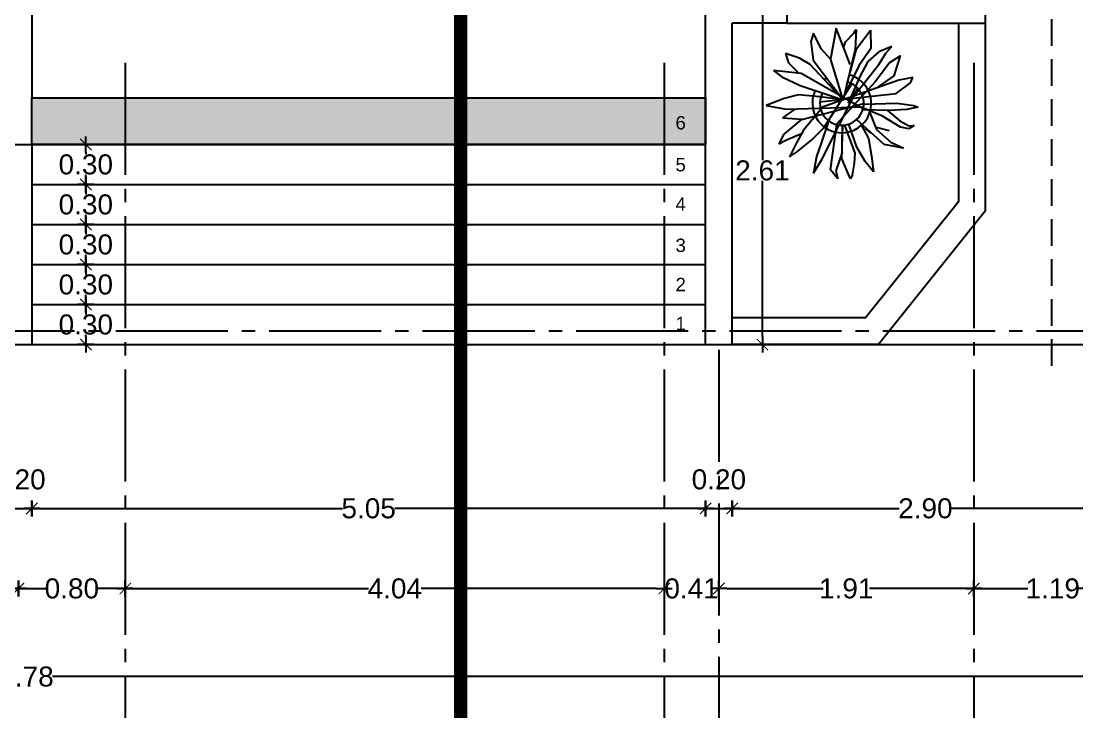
# Model space of a CAD drawing. Header units: millimetres. Extents: x 1217 to 2428, y 234 to 644.
# Drawn here: x 2363.95 to 2371.87, y 338.78 to 343.95 of the extents above; entities that cross this region are included whole.
import ezdxf

# ---------------------------------------------------------------- set-up
doc = ezdxf.new("R2010")
doc.units = ezdxf.units.MM
for name, pattern in [('ACAD_ISO04W100', [30, 24, -3, 0, -3]), ('DASHDOTX2', [0.84, 0.4, -0.2, 0.04, -0.2]), ('HIDDEN', [0.375, 0.25, -0.125])]:
    doc.linetypes.add(name, pattern=pattern)
doc.layers.get('0').update_dxf_attribs({"lineweight": 5})
for name, color, linetype in [('0.1', 251, 'Continuous'), ('0.3', 6, 'Continuous'), ('COTAS', 252, 'Continuous'), ('COTAS INTERIORES', 3, 'Continuous'), ('EJES', 8, 'Continuous'), ('MURO', 5, 'Continuous'), ('MUROS', 7, 'Continuous')]:
    doc.layers.add(name, color=color, linetype=linetype)
doc.styles.add('INTERARQ', font='arial.ttf')
doc.styles.add('ROMANS', font='arial.ttf', dxfattribs={"height": 22.5})
doc.dimstyles.new('ESCALA_1-50', dxfattribs={"dimtxt": 0.15, "dimasz": 0.06, "dimexe": 0.18, "dimexo": 0.0625, "dimgap": 0, "dimtad": 0, "dimtih": 1, "dimtoh": 1, "dimzin": 0, "dimdsep": 46, "dimtxsty": 'INTERARQ', "dimblk": 'DIMTICK', "dimcen": 0, "dimse1": 1, "dimse2": 1, "dimclrd": 256, "dimclre": 1, "dimclrt": 2, "dimadec": 0, "dimazin": 0, "dimtfac": 4.5, "dimtofl": 0, "dimtmove": 2, "dimatfit": 3, "dimldrblk": 'DIMTICK', "dimfxl": 1, "dimtolj": 1, "dimtzin": 0, "dimarcsym": 0})

# ---------------------------------------------------------------- blocks, each defined once
blk = doc.blocks.new('hj')
at = {"color": 8}
for p, q in [((5031.2637, 7999.8006), (5031.2676, 7999.8105)), ((5031.2676, 7999.8105), (5031.2737, 7999.7816)), ((5031.3161, 7999.8014), (5031.3253, 7999.7874)), ((5031.3168, 7999.7874), (5031.3161, 7999.8014)), ((5031.1891, 7999.7973), (5031.196, 7999.7602)), ((5031.203, 7999.7915), (5031.1891, 7999.7973)), ((5031.2314, 7999.7536), (5031.203, 7999.7915)), ((5031.2568, 7999.7552), (5031.2637, 7999.8006)), ((5031.2737, 7999.7816), (5031.2768, 7999.7346)), ((5031.3037, 7999.7635), (5031.3168, 7999.7874)), ((5031.3253, 7999.7874), (5031.3207, 7999.7651)), ((5031.1322, 7999.7651), (5031.1506, 7999.7354)), ((5031.1845, 7999.7478), (5031.1322, 7999.7651)), ((5031.2158, 7999.704), (5031.1845, 7999.7478)), ((5031.196, 7999.7602), (5031.2691, 7999.5529)), ((5031.2533, 7999.5518), (5031.2314, 7999.7536)), ((5031.2601, 7999.6677), (5031.2568, 7999.7552)), ((5031.2767, 7999.7305), (5031.3037, 7999.7635)), ((5031.3207, 7999.7651), (5031.2914, 7999.7173)), ((5031.3607, 7999.7396), (5031.3761, 7999.7725)), ((5031.3761, 7999.7725), (5031.3668, 7999.7214)), ((5031.1075, 7999.742), (5031.1214, 7999.7074)), ((5031.1245, 7999.7264), (5031.1075, 7999.742)), ((5031.1545, 7999.7074), (5031.1245, 7999.7264)), ((5031.1506, 7999.7354), (5031.2006, 7999.6983)), ((5031.2914, 7999.7173), (5031.2711, 7999.669)), ((5031.2768, 7999.7346), (5031.2744, 7999.6653)), ((5031.3668, 7999.7214), (5031.3005, 7999.6487)), ((5031.3299, 7999.7354), (5031.3207, 7999.6983)), ((5031.3268, 7999.7016), (5031.3607, 7999.7396)), ((5031.1214, 7999.7074), (5031.1468, 7999.6786)), ((5031.257, 7999.6263), (5031.1545, 7999.7074)), ((5031.2006, 7999.6983), (5031.3137, 7999.5951)), ((5031.283, 7999.6835), (5031.3268, 7999.7016)), ((5031.3976, 7999.6885), (5031.4392, 7999.6934)), ((5031.4392, 7999.6934), (5031.4115, 7999.6711)), ((5031.0637, 7999.6852), (5031.1122, 7999.686)), ((5031.1137, 7999.6489), (5031.0637, 7999.6852)), ((5031.1122, 7999.686), (5031.1583, 7999.6547)), ((5031.1468, 7999.6786), (5031.1868, 7999.6571)), ((5031.2721, 7999.6659), (5031.1783, 7999.5021)), ((5031.2999, 7999.5038), (5031.2581, 7999.6678)), ((5031.273, 7999.4626), (5031.2667, 7999.667)), ((5031.313, 7999.6601), (5031.3507, 7999.6802)), ((5031.3353, 7999.6868), (5031.323, 7999.6711)), ((5031.3507, 7999.6802), (5031.3976, 7999.6885)), ((5031.4115, 7999.6711), (5031.3738, 7999.6497)), ((5031.0622, 7999.6472), (5031.1151, 7999.6446)), ((5031.0722, 7999.6415), (5031.0622, 7999.6472)), ((5031.0951, 7999.6191), (5031.0722, 7999.6415)), ((5031.209, 7999.6228), (5031.1137, 7999.6489)), ((5031.1151, 7999.6446), (5031.2487, 7999.6135)), ((5031.1583, 7999.6547), (5031.2347, 7999.6168)), ((5031.1868, 7999.6571), (5031.257, 7999.6263)), ((5031.3222, 7999.5623), (5031.206, 7999.6364)), ((5031.4061, 7999.5566), (5031.2177, 7999.652)), ((5031.3738, 7999.6497), (5031.3125, 7999.6285)), ((5031.3476, 7999.6406), (5031.3126, 7999.6281)), ((5031.3151, 7999.6169), (5031.3891, 7999.6439)), ((5031.3891, 7999.6439), (5031.4161, 7999.6423)), ((5031.4161, 7999.6423), (5031.4476, 7999.6373)), ((5031.4476, 7999.6373), (5031.4576, 7999.6324)), ((5031.1544, 7999.6314), (5031.0583, 7999.5945)), ((5031.1102, 7999.6144), (5031.0951, 7999.6191)), ((5031.2487, 7999.6135), (5031.1414, 7999.5805)), ((5031.1437, 7999.5335), (5031.2487, 7999.6135)), ((5031.2487, 7999.6135), (5031.1545, 7999.5261)), ((5031.2099, 7999.4997), (5031.2487, 7999.6135)), ((5031.2487, 7999.6135), (5031.2407, 7999.5516)), ((5031.4038, 7999.6101), (5031.3155, 7999.612)), ((5031.3661, 7999.611), (5031.3155, 7999.6118)), ((5031.3876, 7999.6105), (5031.4361, 7999.5936)), ((5031.4369, 7999.6241), (5031.4038, 7999.6101)), ((5031.4576, 7999.6324), (5031.4369, 7999.6241)), ((5031.0583, 7999.5945), (5031.1409, 7999.58)), ((5031.1414, 7999.5805), (5031.1137, 7999.5549)), ((5031.4338, 7999.5796), (5031.314, 7999.5963)), ((5031.4576, 7999.5994), (5031.4338, 7999.5796)), ((5031.4361, 7999.5936), (5031.4576, 7999.5994)), ((5031.1137, 7999.5549), (5031.0722, 7999.5343)), ((5031.2407, 7999.5516), (5031.2353, 7999.4947)), ((5031.2737, 7999.554), (5031.3284, 7999.5079)), ((5031.3002, 7999.5764), (5031.3599, 7999.5557)), ((5031.3545, 7999.5302), (5031.3222, 7999.5623)), ((5031.3599, 7999.5557), (5031.3984, 7999.5425)), ((5031.4422, 7999.5343), (5031.4061, 7999.5566)), ((5031.0722, 7999.5343), (5031.0937, 7999.5277)), ((5031.0937, 7999.5277), (5031.1437, 7999.5335)), ((5031.1545, 7999.5261), (5031.1376, 7999.498)), ((5031.3853, 7999.4923), (5031.3545, 7999.5302)), ((5031.3984, 7999.5425), (5031.4422, 7999.5343)), ((5031.1376, 7999.498), (5031.1252, 7999.4609)), ((5031.1506, 7999.4684), (5031.1768, 7999.4947)), ((5031.1783, 7999.5021), (5031.1706, 7999.4288)), ((5031.1876, 7999.451), (5031.2099, 7999.4997)), ((5031.2353, 7999.4947), (5031.2445, 7999.4568)), ((5031.2961, 7999.4527), (5031.2991, 7999.5038)), ((5031.2991, 7999.5038), (5031.3391, 7999.456)), ((5031.3284, 7999.5079), (5031.3607, 7999.4906)), ((5031.3545, 7999.4634), (5031.3376, 7999.503)), ((5031.1252, 7999.4609), (5031.1506, 7999.4684)), ((5031.273, 7999.4857), (5031.2961, 7999.4527)), ((5031.3607, 7999.4906), (5031.3992, 7999.4708)), ((5031.3992, 7999.4708), (5031.3853, 7999.4923)), ((5031.1706, 7999.4288), (5031.1876, 7999.451)), ((5031.2445, 7999.4568), (5031.263, 7999.409)), ((5031.263, 7999.409), (5031.273, 7999.4626)), ((5031.3391, 7999.456), (5031.3645, 7999.4428)), ((5031.3645, 7999.4428), (5031.3545, 7999.4634))]:
    blk.add_line(p, q, dxfattribs=at)
for radius, start, end in [(0.078, 244.1404, 165.6436), (0.058, 241.7026, 165.2107), (0.058, 209.0525, 214.1868), (0.078, 211.1804, 216.4219)]:
    blk.add_arc((5031.2575, 7999.6097), radius, start, end, dxfattribs=at)
blk = doc.blocks.new('DIMTICK')
at = {"color": 1}
for p, q in [((-1, 0), (1, 0)), ((0, 1), (0, -1))]:
    blk.add_line(p, q, dxfattribs=at)
at = {"color": 3, "const_width": 0.141}
blk.add_lwpolyline([(0.71, 0.71), (-0.71, -0.71)], dxfattribs=at)
blk = doc.blocks.new('*D102')
at = {"layer": 'COTAS INTERIORES', "lineweight": -2, "ltscale": 3, "transparency": 16777216}
for p, q in [((2369.5102, 344.0786), (2369.5102, 342.9103)), ((2369.5102, 341.5887), (2369.5102, 342.7571))]:
    blk.add_line(p, q, dxfattribs=at)
at = {"layer": 'DEFPOINTS', "color": 0, "ltscale": 3, "transparency": 16777216}
for p in [(2369.0836, 344.1386, 0), (2369.0836, 341.5287, 0), (2369.5102, 341.5287)]:
    blk.add_point(p, dxfattribs=at)
at = {"layer": 'COTAS INTERIORES', "lineweight": -2, "ltscale": 3, "transparency": 16777216, "xscale": 0.06, "yscale": 0.06, "zscale": 0.06}
for p, rotation in [((2369.5102, 344.1386), 90), ((2369.5102, 341.5287), 270)]:
    blk.add_blockref('DIMTICK', p, dxfattribs=dict(at, rotation=rotation))
at = {"layer": 'COTAS INTERIORES', "color": 2, "ltscale": 3, "transparency": 16777216, "insert": (2369.5102, 342.8337), "char_height": 0.15, "attachment_point": 5, "style": 'INTERARQ'}
blk.add_mtext('\\A1;2.61', dxfattribs=at)
blk = doc.blocks.new('*D48')
at = {"layer": 'COTAS INTERIORES', "lineweight": -2, "ltscale": 3, "transparency": 16777216}
for p, q in [((2364.4385, 341.7687), (2364.4385, 341.7553)), ((2364.4385, 341.5887), (2364.4385, 341.6021))]:
    blk.add_line(p, q, dxfattribs=at)
at = {"layer": 'DEFPOINTS', "color": 0, "ltscale": 3, "transparency": 16777216}
for p in [(2364.1792, 341.8287, 0), (2364.4385, 341.8287), (2364.1792, 341.5287, 0)]:
    blk.add_point(p, dxfattribs=at)
at = {"layer": 'COTAS INTERIORES', "lineweight": -2, "ltscale": 3, "transparency": 16777216, "xscale": 0.06, "yscale": 0.06, "zscale": 0.06}
for p, rotation in [((2364.4385, 341.8287), 90), ((2364.4385, 341.5287), 270)]:
    blk.add_blockref('DIMTICK', p, dxfattribs=dict(at, rotation=rotation))
at = {"layer": 'COTAS INTERIORES', "color": 2, "ltscale": 3, "transparency": 16777216, "insert": (2364.4385, 341.6787), "char_height": 0.15, "attachment_point": 5, "style": 'INTERARQ'}
blk.add_mtext('\\A1;0.30', dxfattribs=at)
blk = doc.blocks.new('*D49')
at = {"layer": 'COTAS INTERIORES', "lineweight": -2, "ltscale": 3, "transparency": 16777216}
for p, q in [((2364.4385, 342.0687), (2364.4385, 342.0553)), ((2364.4385, 341.8887), (2364.4385, 341.9021))]:
    blk.add_line(p, q, dxfattribs=at)
at = {"layer": 'DEFPOINTS', "color": 0, "ltscale": 3, "transparency": 16777216}
for p in [(2364.1792, 342.1287), (2364.4385, 342.1287), (2364.1792, 341.8287, 0)]:
    blk.add_point(p, dxfattribs=at)
at = {"layer": 'COTAS INTERIORES', "lineweight": -2, "ltscale": 3, "transparency": 16777216, "xscale": 0.06, "yscale": 0.06, "zscale": 0.06}
for p, rotation in [((2364.4385, 342.1287), 90), ((2364.4385, 341.8287), 270)]:
    blk.add_blockref('DIMTICK', p, dxfattribs=dict(at, rotation=rotation))
at = {"layer": 'COTAS INTERIORES', "color": 2, "ltscale": 3, "transparency": 16777216, "insert": (2364.4385, 341.9787), "char_height": 0.15, "attachment_point": 5, "style": 'INTERARQ'}
blk.add_mtext('\\A1;0.30', dxfattribs=at)
blk = doc.blocks.new('*D50')
at = {"layer": 'COTAS INTERIORES', "lineweight": -2, "ltscale": 3, "transparency": 16777216}
for p, q in [((2364.4385, 342.3687), (2364.4385, 342.3553)), ((2364.4385, 342.1887), (2364.4385, 342.2021))]:
    blk.add_line(p, q, dxfattribs=at)
at = {"layer": 'DEFPOINTS', "color": 0, "ltscale": 3, "transparency": 16777216}
for p in [(2364.1792, 342.4287, 0), (2364.4385, 342.4287), (2364.1792, 342.1287)]:
    blk.add_point(p, dxfattribs=at)
at = {"layer": 'COTAS INTERIORES', "lineweight": -2, "ltscale": 3, "transparency": 16777216, "xscale": 0.06, "yscale": 0.06, "zscale": 0.06}
for p, rotation in [((2364.4385, 342.4287), 90), ((2364.4385, 342.1287), 270)]:
    blk.add_blockref('DIMTICK', p, dxfattribs=dict(at, rotation=rotation))
at = {"layer": 'COTAS INTERIORES', "color": 2, "ltscale": 3, "transparency": 16777216, "insert": (2364.4385, 342.2787), "char_height": 0.15, "attachment_point": 5, "style": 'INTERARQ'}
blk.add_mtext('\\A1;0.30', dxfattribs=at)
blk = doc.blocks.new('*D51')
at = {"layer": 'COTAS INTERIORES', "lineweight": -2, "ltscale": 3, "transparency": 16777216}
for p, q in [((2364.4385, 342.6687), (2364.4385, 342.6553)), ((2364.4385, 342.4887), (2364.4385, 342.5021))]:
    blk.add_line(p, q, dxfattribs=at)
at = {"layer": 'DEFPOINTS', "color": 0, "ltscale": 3, "transparency": 16777216}
for p in [(2364.1792, 342.7287), (2364.4385, 342.7287), (2364.1792, 342.4287, 0)]:
    blk.add_point(p, dxfattribs=at)
at = {"layer": 'COTAS INTERIORES', "lineweight": -2, "ltscale": 3, "transparency": 16777216, "xscale": 0.06, "yscale": 0.06, "zscale": 0.06}
for p, rotation in [((2364.4385, 342.7287), 90), ((2364.4385, 342.4287), 270)]:
    blk.add_blockref('DIMTICK', p, dxfattribs=dict(at, rotation=rotation))
at = {"layer": 'COTAS INTERIORES', "color": 2, "ltscale": 3, "transparency": 16777216, "insert": (2364.4385, 342.5787), "char_height": 0.15, "attachment_point": 5, "style": 'INTERARQ'}
blk.add_mtext('\\A1;0.30', dxfattribs=at)
blk = doc.blocks.new('*D52')
at = {"layer": 'COTAS INTERIORES', "lineweight": -2, "ltscale": 3, "transparency": 16777216}
for p, q in [((2364.4385, 342.9687), (2364.4385, 342.9553)), ((2364.4385, 342.7887), (2364.4385, 342.8021))]:
    blk.add_line(p, q, dxfattribs=at)
at = {"layer": 'DEFPOINTS', "color": 0, "ltscale": 3, "transparency": 16777216}
for p in [(2364.1792, 343.0287, 0), (2364.4385, 343.0287), (2364.1792, 342.7287)]:
    blk.add_point(p, dxfattribs=at)
at = {"layer": 'COTAS INTERIORES', "lineweight": -2, "ltscale": 3, "transparency": 16777216, "xscale": 0.06, "yscale": 0.06, "zscale": 0.06}
for p, rotation in [((2364.4385, 343.0287), 90), ((2364.4385, 342.7287), 270)]:
    blk.add_blockref('DIMTICK', p, dxfattribs=dict(at, rotation=rotation))
at = {"layer": 'COTAS INTERIORES', "color": 2, "ltscale": 3, "transparency": 16777216, "insert": (2364.4385, 342.8787), "char_height": 0.15, "attachment_point": 5, "style": 'INTERARQ'}
blk.add_mtext('\\A1;0.30', dxfattribs=at)
blk = doc.blocks.new('*D162')
at = {"layer": 'COTAS', "lineweight": -2, "ltscale": 3, "transparency": 16777216}
blk.add_line((2363.8936, 340.3006), (2363.9736, 340.3006), dxfattribs=at)
at = {"layer": 'DEFPOINTS', "color": 0, "ltscale": 3, "transparency": 16777216}
for p in [(2363.8336, 341.8887, 0), (2364.0336, 341.8857, 0), (2364.0336, 340.3006)]:
    blk.add_point(p, dxfattribs=at)
at = {"layer": 'COTAS', "lineweight": -2, "ltscale": 3, "transparency": 16777216, "xscale": 0.06, "yscale": 0.06, "zscale": 0.06, "rotation": 180}
blk.add_blockref('DIMTICK', (2363.8336, 340.3006), dxfattribs=at)
at = {"layer": 'COTAS', "lineweight": -2, "ltscale": 3, "transparency": 16777216, "xscale": 0.06, "yscale": 0.06, "zscale": 0.06}
blk.add_blockref('DIMTICK', (2364.0336, 340.3006), dxfattribs=at)
at = {"layer": 'COTAS', "color": 2, "ltscale": 3, "transparency": 16777216, "insert": (2363.9336, 340.5174), "char_height": 0.15, "attachment_point": 5, "style": 'INTERARQ'}
blk.add_mtext('\\A1;0.20', dxfattribs=at)
blk = doc.blocks.new('*D163')
at = {"layer": 'COTAS', "lineweight": -2, "ltscale": 3, "transparency": 16777216}
for p, q in [((2364.0936, 340.3006), (2366.3633, 340.3006)), ((2369.0236, 340.3006), (2366.754, 340.3006))]:
    blk.add_line(p, q, dxfattribs=at)
at = {"layer": 'DEFPOINTS', "color": 0, "ltscale": 3, "transparency": 16777216}
for p in [(2364.0336, 341.8857, 0), (2369.0836, 341.8857), (2369.0836, 340.3006)]:
    blk.add_point(p, dxfattribs=at)
at = {"layer": 'COTAS', "lineweight": -2, "ltscale": 3, "transparency": 16777216, "xscale": 0.06, "yscale": 0.06, "zscale": 0.06, "rotation": 180}
blk.add_blockref('DIMTICK', (2364.0336, 340.3006), dxfattribs=at)
at = {"layer": 'COTAS', "lineweight": -2, "ltscale": 3, "transparency": 16777216, "xscale": 0.06, "yscale": 0.06, "zscale": 0.06}
blk.add_blockref('DIMTICK', (2369.0836, 340.3006), dxfattribs=at)
at = {"layer": 'COTAS', "color": 2, "ltscale": 3, "transparency": 16777216, "insert": (2366.5586, 340.3006), "char_height": 0.15, "attachment_point": 5, "style": 'INTERARQ'}
blk.add_mtext('\\A1;5.05', dxfattribs=at)
blk = doc.blocks.new('*D164')
at = {"layer": 'COTAS', "lineweight": -2, "ltscale": 3, "transparency": 16777216}
blk.add_line((2369.1436, 340.3006), (2369.2236, 340.3006), dxfattribs=at)
at = {"layer": 'DEFPOINTS', "color": 0, "ltscale": 3, "transparency": 16777216}
for p in [(2369.0836, 341.8857), (2369.2836, 341.6887), (2369.2836, 340.3006)]:
    blk.add_point(p, dxfattribs=at)
at = {"layer": 'COTAS', "lineweight": -2, "ltscale": 3, "transparency": 16777216, "xscale": 0.06, "yscale": 0.06, "zscale": 0.06, "rotation": 180}
blk.add_blockref('DIMTICK', (2369.0836, 340.3006), dxfattribs=at)
at = {"layer": 'COTAS', "lineweight": -2, "ltscale": 3, "transparency": 16777216, "xscale": 0.06, "yscale": 0.06, "zscale": 0.06}
blk.add_blockref('DIMTICK', (2369.2836, 340.3006), dxfattribs=at)
at = {"layer": 'COTAS', "color": 2, "ltscale": 3, "transparency": 16777216, "insert": (2369.1836, 340.5177), "char_height": 0.15, "attachment_point": 5, "style": 'INTERARQ'}
blk.add_mtext('\\A1;0.20', dxfattribs=at)
blk = doc.blocks.new('*D165')
at = {"layer": 'COTAS', "lineweight": -2, "ltscale": 3, "transparency": 16777216}
for p, q in [((2369.3436, 340.3006), (2370.5358, 340.3006)), ((2372.1196, 340.3006), (2370.9275, 340.3006))]:
    blk.add_line(p, q, dxfattribs=at)
at = {"layer": 'DEFPOINTS', "color": 0, "ltscale": 3, "transparency": 16777216}
for p in [(2372.1796, 342.0487), (2369.2836, 341.6887, 0), (2372.1796, 340.3006)]:
    blk.add_point(p, dxfattribs=at)
at = {"layer": 'COTAS', "lineweight": -2, "ltscale": 3, "transparency": 16777216, "xscale": 0.06, "yscale": 0.06, "zscale": 0.06, "rotation": 180}
blk.add_blockref('DIMTICK', (2369.2836, 340.3006), dxfattribs=at)
at = {"layer": 'COTAS', "lineweight": -2, "ltscale": 3, "transparency": 16777216, "xscale": 0.06, "yscale": 0.06, "zscale": 0.06}
blk.add_blockref('DIMTICK', (2372.1796, 340.3006), dxfattribs=at)
at = {"layer": 'COTAS', "color": 2, "ltscale": 3, "transparency": 16777216, "insert": (2370.7316, 340.3006), "char_height": 0.15, "attachment_point": 5, "style": 'INTERARQ'}
blk.add_mtext('\\A1;2.90', dxfattribs=at)
blk = doc.blocks.new('*D167')
at = {"layer": 'COTAS', "lineweight": -2, "ltscale": 3, "transparency": 16777216}
for p, q in [((2358.7436, 339.7001), (2361.1132, 339.7001)), ((2363.8736, 339.7001), (2361.504, 339.7001))]:
    blk.add_line(p, q, dxfattribs=at)
at = {"layer": 'DEFPOINTS', "color": 0, "ltscale": 3, "transparency": 16777216}
for p in [(2358.6836, 341.7887, 0), (2363.9336, 341.7887, 0), (2363.9336, 339.7001)]:
    blk.add_point(p, dxfattribs=at)
at = {"layer": 'COTAS', "lineweight": -2, "ltscale": 3, "transparency": 16777216, "xscale": 0.06, "yscale": 0.06, "zscale": 0.06, "rotation": 180}
blk.add_blockref('DIMTICK', (2358.6836, 339.7001), dxfattribs=at)
at = {"layer": 'COTAS', "lineweight": -2, "ltscale": 3, "transparency": 16777216, "xscale": 0.06, "yscale": 0.06, "zscale": 0.06}
blk.add_blockref('DIMTICK', (2363.9336, 339.7001), dxfattribs=at)
at = {"layer": 'COTAS', "color": 2, "ltscale": 3, "transparency": 16777216, "insert": (2361.3086, 339.7001), "char_height": 0.15, "attachment_point": 5, "style": 'INTERARQ'}
blk.add_mtext('\\A1;5.25', dxfattribs=at)
blk = doc.blocks.new('*D168')
at = {"layer": 'COTAS', "lineweight": -2, "ltscale": 3, "transparency": 16777216}
for p, q in [((2363.9936, 339.7001), (2364.1395, 339.7001)), ((2364.6745, 339.7001), (2364.5286, 339.7001))]:
    blk.add_line(p, q, dxfattribs=at)
at = {"layer": 'DEFPOINTS', "color": 0, "ltscale": 3, "transparency": 16777216}
for p in [(2363.9336, 341.7887, 0), (2364.7345, 341.7887), (2364.7345, 339.7001)]:
    blk.add_point(p, dxfattribs=at)
at = {"layer": 'COTAS', "lineweight": -2, "ltscale": 3, "transparency": 16777216, "xscale": 0.06, "yscale": 0.06, "zscale": 0.06, "rotation": 180}
blk.add_blockref('DIMTICK', (2363.9336, 339.7001), dxfattribs=at)
at = {"layer": 'COTAS', "lineweight": -2, "ltscale": 3, "transparency": 16777216, "xscale": 0.06, "yscale": 0.06, "zscale": 0.06}
blk.add_blockref('DIMTICK', (2364.7345, 339.7001), dxfattribs=at)
at = {"layer": 'COTAS', "color": 2, "ltscale": 3, "transparency": 16777216, "insert": (2364.3341, 339.7001), "char_height": 0.15, "attachment_point": 5, "style": 'INTERARQ'}
blk.add_mtext('\\A1;0.80', dxfattribs=at)
blk = doc.blocks.new('*D169')
at = {"layer": 'COTAS', "lineweight": -2, "ltscale": 3, "transparency": 16777216}
for p, q in [((2364.7945, 339.7001), (2366.557, 339.7001)), ((2368.7146, 339.7001), (2366.9521, 339.7001))]:
    blk.add_line(p, q, dxfattribs=at)
at = {"layer": 'DEFPOINTS', "color": 0, "ltscale": 3, "transparency": 16777216}
for p in [(2364.7345, 341.7887), (2368.7746, 341.7887), (2368.7746, 339.7001)]:
    blk.add_point(p, dxfattribs=at)
at = {"layer": 'COTAS', "lineweight": -2, "ltscale": 3, "transparency": 16777216, "xscale": 0.06, "yscale": 0.06, "zscale": 0.06, "rotation": 180}
blk.add_blockref('DIMTICK', (2364.7345, 339.7001), dxfattribs=at)
at = {"layer": 'COTAS', "lineweight": -2, "ltscale": 3, "transparency": 16777216, "xscale": 0.06, "yscale": 0.06, "zscale": 0.06}
blk.add_blockref('DIMTICK', (2368.7746, 339.7001), dxfattribs=at)
at = {"layer": 'COTAS', "color": 2, "ltscale": 3, "transparency": 16777216, "insert": (2366.7546, 339.7001), "char_height": 0.15, "attachment_point": 5, "style": 'INTERARQ'}
blk.add_mtext('\\A1;4.04', dxfattribs=at)
blk = doc.blocks.new('*D203')
at = {"layer": 'COTAS', "lineweight": -2, "ltscale": 3, "transparency": 16777216}
for p, q in [((2368.7146, 339.7001), (2368.6546, 339.7001)), ((2369.2436, 339.7001), (2369.3036, 339.7001))]:
    blk.add_line(p, q, dxfattribs=at)
at = {"layer": 'DEFPOINTS', "color": 0, "ltscale": 3, "transparency": 16777216}
for p in [(2368.7746, 341.7887), (2369.1836, 341.4887), (2369.1836, 339.7001)]:
    blk.add_point(p, dxfattribs=at)
at = {"layer": 'COTAS', "lineweight": -2, "ltscale": 3, "transparency": 16777216, "xscale": 0.06, "yscale": 0.06, "zscale": 0.06}
blk.add_blockref('DIMTICK', (2368.7746, 339.7001), dxfattribs=at)
at = {"layer": 'COTAS', "lineweight": -2, "ltscale": 3, "transparency": 16777216, "xscale": 0.06, "yscale": 0.06, "zscale": 0.06, "rotation": 180}
blk.add_blockref('DIMTICK', (2369.1836, 339.7001), dxfattribs=at)
at = {"layer": 'COTAS', "color": 2, "ltscale": 3, "transparency": 16777216, "insert": (2368.9791, 339.7001), "char_height": 0.15, "attachment_point": 5, "style": 'INTERARQ'}
blk.add_mtext('\\A1;0.41', dxfattribs=at)
blk = doc.blocks.new('*D204')
at = {"layer": 'COTAS', "lineweight": -2, "ltscale": 3, "transparency": 16777216}
for p, q in [((2369.2436, 339.7001), (2369.9654, 339.7001)), ((2371.0336, 339.7001), (2370.3119, 339.7001))]:
    blk.add_line(p, q, dxfattribs=at)
at = {"layer": 'DEFPOINTS', "color": 0, "ltscale": 3, "transparency": 16777216}
for p in [(2371.0936, 341.6287), (2369.1836, 341.4887), (2371.0936, 339.7001)]:
    blk.add_point(p, dxfattribs=at)
at = {"layer": 'COTAS', "lineweight": -2, "ltscale": 3, "transparency": 16777216, "xscale": 0.06, "yscale": 0.06, "zscale": 0.06, "rotation": 180}
blk.add_blockref('DIMTICK', (2369.1836, 339.7001), dxfattribs=at)
at = {"layer": 'COTAS', "lineweight": -2, "ltscale": 3, "transparency": 16777216, "xscale": 0.06, "yscale": 0.06, "zscale": 0.06}
blk.add_blockref('DIMTICK', (2371.0936, 339.7001), dxfattribs=at)
at = {"layer": 'COTAS', "color": 2, "ltscale": 3, "transparency": 16777216, "insert": (2370.1386, 339.7001), "char_height": 0.15, "attachment_point": 5, "style": 'INTERARQ'}
blk.add_mtext('\\A1;1.91', dxfattribs=at)
blk = doc.blocks.new('*D205')
at = {"layer": 'COTAS', "lineweight": -2, "ltscale": 3, "transparency": 16777216}
for p, q in [((2371.1536, 339.7001), (2371.4987, 339.7001)), ((2372.2196, 339.7001), (2371.8745, 339.7001))]:
    blk.add_line(p, q, dxfattribs=at)
at = {"layer": 'DEFPOINTS', "color": 0, "ltscale": 3, "transparency": 16777216}
for p in [(2372.2796, 341.7887), (2371.0936, 341.6287), (2372.2796, 339.7001)]:
    blk.add_point(p, dxfattribs=at)
at = {"layer": 'COTAS', "lineweight": -2, "ltscale": 3, "transparency": 16777216, "xscale": 0.06, "yscale": 0.06, "zscale": 0.06, "rotation": 180}
blk.add_blockref('DIMTICK', (2371.0936, 339.7001), dxfattribs=at)
at = {"layer": 'COTAS', "lineweight": -2, "ltscale": 3, "transparency": 16777216, "xscale": 0.06, "yscale": 0.06, "zscale": 0.06}
blk.add_blockref('DIMTICK', (2372.2796, 339.7001), dxfattribs=at)
at = {"layer": 'COTAS', "color": 2, "ltscale": 3, "transparency": 16777216, "insert": (2371.6866, 339.7001), "char_height": 0.15, "attachment_point": 5, "style": 'INTERARQ'}
blk.add_mtext('\\A1;1.19', dxfattribs=at)
blk = doc.blocks.new('*D208')
at = {"layer": 'COTAS', "lineweight": -2, "ltscale": 3, "transparency": 16777216}
for p, q in [((2348.1061, 339.0395), (2363.683, 339.0395)), ((2379.7661, 339.0395), (2364.1893, 339.0395))]:
    blk.add_line(p, q, dxfattribs=at)
at = {"layer": 'DEFPOINTS', "color": 0, "ltscale": 3, "transparency": 16777216}
for p in [(2348.0461, 341.5287, 0), (2379.8261, 341.5287, 0), (2379.8261, 339.0395)]:
    blk.add_point(p, dxfattribs=at)
at = {"layer": 'COTAS', "lineweight": -2, "ltscale": 3, "transparency": 16777216, "xscale": 0.06, "yscale": 0.06, "zscale": 0.06, "rotation": 180}
blk.add_blockref('DIMTICK', (2348.0461, 339.0395), dxfattribs=at)
at = {"layer": 'COTAS', "lineweight": -2, "ltscale": 3, "transparency": 16777216, "xscale": 0.06, "yscale": 0.06, "zscale": 0.06}
blk.add_blockref('DIMTICK', (2379.8261, 339.0395), dxfattribs=at)
at = {"layer": 'COTAS', "color": 2, "ltscale": 3, "transparency": 16777216, "insert": (2363.9361, 339.0395), "char_height": 0.15, "attachment_point": 5, "style": 'INTERARQ'}
blk.add_mtext('\\A1;31.78', dxfattribs=at)

msp = doc.modelspace()

# ---------------------------------------------------------------- hatches: boundary and pattern name
at = {"layer": 'MUROS', "ltscale": 3}
h = msp.add_hatch(dxfattribs=at)
h.set_pattern_fill('DOTS', color=251, scale=0.02)
h.set_pattern_definition([(0, (1002.623633, -389.365898), (0.015875, 0.03175), [0, -0.03175])])
h.paths.add_polyline_path([(2364.03364, 343.02869), (2364.03364, 343.37869), (2369.08365, 343.37869), (2369.08365, 343.02869)])
h.paths.add_polyline_path([(2365.14021, 343.12666), (2368.30814, 343.12666), (2368.30814, 343.31212), (2365.14021, 343.31212)], flags=24)

# ---------------------------------------------------------------- linework, layer by layer
at = {"layer": '0.1', "ltscale": 3}
msp.add_line((2364.03364, 344.06864, 0), (2364.03364, 343.37869, 0), dxfattribs=at)
at = {"layer": '0.1', "linetype": 'HIDDEN', "ltscale": 0.8, "elevation": 0}
msp.add_lwpolyline([(2371.67962, 341.36869), (2371.67962, 352.28023), (2371.19361, 352.28023)], dxfattribs=at)
at = {"layer": '0.1', "color": 1, "linetype": 'DASHDOTX2', "ltscale": 1.5, "const_width": 0.1, "elevation": 0}
msp.add_lwpolyline([(2367.24802, 345.85258), (2367.24802, 336.81868), (2367.24802, 336.81868)], dxfattribs=at)
at = {"layer": '0.1', "ltscale": 3, "elevation": 0}
msp.add_lwpolyline([(2369.28365, 341.52869), (2372.17962, 341.52869)], dxfattribs=at)
at = {"layer": '0.3', "elevation": 0}
for points in [[(2371.17962, 345.92576), (2371.17962, 343.93866)], [(2369.69362, 343.93864), (2371.17962, 343.93866)]]:
    msp.add_lwpolyline(points, dxfattribs=at)
at = {"layer": 'EJES', "linetype": 'ACAD_ISO04W100', "ltscale": 0.035, "elevation": 0}
for points in [[(2364.73453, 343.64203), (2364.73453, 338.2167)], [(2368.77462, 343.64203), (2368.77462, 338.2167)], [(2371.09361, 343.64203), (2371.09361, 338.2167)], [(2375.85341, 341.62868), (2344.97302, 341.62868)], [(2369.18365, 341.48869), (2369.18365, 338.45263)]]:
    msp.add_lwpolyline(points, dxfattribs=at)
at = {"layer": 'MURO', "color": 2, "ltscale": 3, "elevation": 0}
for points in [[(2371.17962, 343.93866), (2371.17962, 342.52872), (2370.37962, 341.52869), (2369.28365, 341.52869)], [(2370.97962, 343.93865), (2370.97962, 342.59887), (2370.28349, 341.72869), (2369.28365, 341.72869)], [(2364.03364, 343.02869), (2369.08365, 343.02869)], [(2364.03364, 342.72869), (2369.08365, 342.72869)], [(2364.03364, 342.42869), (2369.08365, 342.42869)], [(2364.03364, 342.12869), (2369.08365, 342.12869)], [(2364.03364, 341.82869), (2369.08365, 341.82869)], [(2364.03364, 341.52869), (2369.08365, 341.52869)]]:
    msp.add_lwpolyline(points, dxfattribs=at)
at = {"layer": 'MUROS'}
for p, q in [((2369.08365, 341.52869, 0), (2369.08365, 344.13865, 0)), ((2369.28365, 341.52869, 0), (2369.28365, 343.93864, 0)), ((2364.03364, 343.02869, 0), (2364.03364, 341.52869, 0))]:
    msp.add_line(p, q, dxfattribs=at)
at = {"layer": 'MUROS', "elevation": 0}
for points in [[(2369.08365, 344.13865), (2369.69362, 344.13865), (2369.69362, 343.93865), (2369.28365, 343.93864)], [(2363.83364, 343.02869), (2364.03364, 343.02869)], [(2363.83364, 341.52869), (2364.03364, 341.52869)]]:
    msp.add_lwpolyline(points, dxfattribs=at)
at = {"layer": 'MUROS', "color": 251, "ltscale": 3, "elevation": 0}
msp.add_lwpolyline([(2364.03364, 343.02869), (2364.03364, 343.37869), (2369.08365, 343.37869), (2369.08365, 343.02869), (2364.03364, 343.02869)], dxfattribs=at)
at = {"layer": 'MUROS', "ltscale": 3, "elevation": 0}
msp.add_lwpolyline([(2369.08365, 341.52869), (2369.28365, 341.52869)], dxfattribs=at)

# ---------------------------------------------------------------- block references
at = {"layer": '0.1', "xscale": 2.831972788480561, "yscale": 2.831972788480561, "zscale": 2.831972788480561, "rotation": 270}
msp.add_blockref('hj', (-20284.57162, 14591.72175, 0), dxfattribs=at)

# ---------------------------------------------------------------- texts
at = {"layer": 'COTAS', "color": 2, "style": 'ROMANS'}
for s, p in [('6', (2368.85841, 343.14173, 0)), ('5', (2368.85841, 342.82737, 0)), ('4', (2368.85841, 342.5324, 0)), ('3', (2368.85841, 342.22313, 0)), ('2', (2368.85841, 341.92922, 0)), ('1', (2368.85841, 341.63707, 0))]:
    msp.add_text(s, height=0.1, dxfattribs=at).set_placement(p)

# ---------------------------------------------------------------- dimensions: what is measured, and where the dimension line sits
at = {"layer": 'COTAS', "ltscale": 3}
for base, p1, p2, picture, middle in [((2372.17962, 340.30064), (2369.28365, 341.68869, 0), (2372.17962, 342.04869), '*D165', (2370.73163, 340.30064)), ((2369.08365, 340.30064), (2364.03364, 341.88569, 0), (2369.08365, 341.88569), '*D163', (2366.55864, 340.30064)), ((2363.93358, 339.70013), (2358.68359, 341.78869, 0), (2363.93358, 341.78868, 0), '*D167', (2361.30859, 339.70013)), ((2364.73453, 339.70013), (2363.93358, 341.78868, 0), (2364.73453, 341.78868), '*D168', (2364.33406, 339.70013)), ((2368.77462, 339.70013), (2364.73453, 341.78868), (2368.77462, 341.78868), '*D169', (2366.75457, 339.70013)), ((2369.18365, 339.70013), (2368.77462, 341.78868), (2369.18365, 341.48869), '*D203', (2368.97913, 339.70013)), ((2372.27962, 339.70013), (2371.09361, 341.62868), (2372.27962, 341.78868), '*D205', (2371.68662, 339.70013)), ((2371.09361, 339.70013, 0), (2369.18365, 341.48869, 0), (2371.09361, 341.62868, 0), '*D204', (2370.13863, 339.70013, 0)), ((2379.82615, 339.03954), (2348.04615, 341.52869, 0), (2379.82615, 341.52869, 0), '*D208', (2363.93615, 339.03954))]:
    dim = msp.add_linear_dim(base=base, p1=p1, p2=p2, dimstyle='ESCALA_1-50', dxfattribs=at)
    dim.commit()
    dim.dimension.update_dxf_attribs({"geometry": picture, "text_midpoint": middle})
for base, p1, p2, picture, middle in [((2364.03364, 340.30063, 0), (2363.83364, 341.88869, 0), (2364.03364, 341.88569, 0), '*D162', (2363.93364, 340.5174, 0)), ((2369.28365, 340.30064, 0), (2369.08365, 341.88569, 0), (2369.28365, 341.68869, 0), '*D164', (2369.18365, 340.51771, 0))]:
    dim = msp.add_linear_dim(base=base, p1=p1, p2=p2, dimstyle='ESCALA_1-50', dxfattribs=at)
    dim.commit()
    dim.dimension.update_dxf_attribs({"geometry": picture, "text_midpoint": middle, "dimtype": 160})
at = {"layer": 'COTAS INTERIORES', "ltscale": 3}
for base, p1, p2, picture, middle in [((2369.51019, 341.52869), (2369.08365, 344.13865, 0), (2369.08365, 341.52869, 0), '*D102', (2369.51019, 342.83367)), ((2364.43847, 343.02869), (2364.17922, 342.72869), (2364.17922, 343.02869, 0), '*D52', (2364.43847, 342.87869)), ((2364.43847, 342.72869), (2364.17922, 342.42869, 0), (2364.17922, 342.72869), '*D51', (2364.43847, 342.57869)), ((2364.43847, 342.42869), (2364.17922, 342.12869), (2364.17922, 342.42869, 0), '*D50', (2364.43847, 342.27869)), ((2364.43847, 342.12869), (2364.17922, 341.82869, 0), (2364.17922, 342.12869), '*D49', (2364.43847, 341.97869)), ((2364.43847, 341.82869), (2364.17922, 341.52869, 0), (2364.17922, 341.82869, 0), '*D48', (2364.43847, 341.67869))]:
    dim = msp.add_linear_dim(base=base, p1=p1, p2=p2, angle=90, dimstyle='ESCALA_1-50', dxfattribs=at)
    dim.commit()
    dim.dimension.update_dxf_attribs({"geometry": picture, "text_midpoint": middle})

doc.saveas('drawing.dxf')
